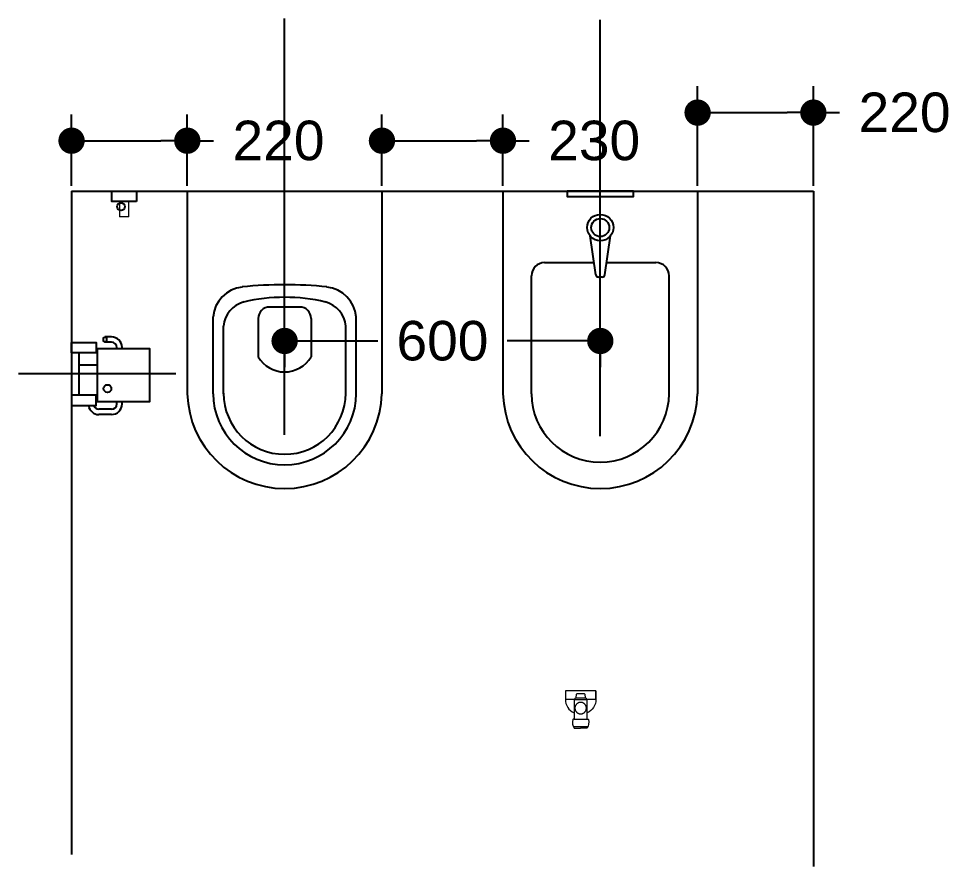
# Model space of a CAD drawing. Header units: inches. Extents: x -20583 to 399182, y -24453 to 525552.
# Drawn here: x -5617 to -3847, y 5691 to 7301 of the extents above; entities that cross this region are included whole.
import ezdxf

# ---------------------------------------------------------------- set-up
doc = ezdxf.new("R2010")
doc.units = ezdxf.units.IN
doc.header["$LTSCALE"] = 1000
doc.header["$MEASUREMENT"] = 0
doc.header["$PDMODE"] = 35
doc.linetypes.add('ACAD_ISO03W100', pattern=[30, 12, -18])
doc.linetypes.add('DASHDOT', pattern=[1, 0.5, -0.25, 0, -0.25])
for name, color, linetype in [('8', 8, 'Continuous'), ('P-ACCESS.BAGNO', 7, 'Continuous'), ('P-AXIS', 7, 'Continuous'), ('P-BATHROOM ACCESSORIES', 7, 'Continuous'), ('P-CODES', 10, 'Continuous'), ('P-FAUCET', 7, 'Continuous'), ('P-FLOORING', 9, 'Continuous'), ('P-RIVESTIMENTI', 1, 'Continuous'), ('P-SANITARI', 2, 'Continuous')]:
    doc.layers.add(name, color=color, linetype=linetype)
doc.layers.add('Sanitaire', color=253, linetype='Continuous', lineweight=0)
doc.styles.get("Standard").update_dxf_attribs({"font": 'arial.ttf'})
doc.dimstyles.new('chester 50', dxfattribs={"dimscale": 0.5, "dimtxt": 150, "dimasz": 100, "dimexe": 100, "dimexo": 20, "dimgap": 80, "dimtad": 0, "dimdec": 0, "dimzin": 0, "dimdsep": 46, "dimtxsty": 'Standard', "dimblk": 'DOT', "dimcen": 100, "dimclrd": 1, "dimclre": 1, "dimclrt": 3, "dimadec": 0, "dimazin": 0, "dimtfac": 1, "dimtdec": 0, "dimtofl": 0, "dimtmove": 0, "dimatfit": 3, "dimfxl": 1, "dimtolj": 1, "dimtzin": 0, "dimlwd": -1, "dimarcsym": 0})

# ---------------------------------------------------------------- blocks, each defined once
blk = doc.blocks.new('_Dot')
at = {"color": 0, "linetype": 'ByBlock', "lineweight": -2}
blk.add_line((-0.5, 0), (-1, 0), dxfattribs=at)
at = {"color": 0, "linetype": 'ByBlock', "const_width": 0.5}
blk.add_lwpolyline([(-0.25, 0, 1), (0.25, 0, 1)], format="xyb", close=True, dxfattribs=at)
blk = doc.blocks.new('*D232')
at = {"layer": '8', "color": 1, "lineweight": -2, "transparency": 16777216}
for p, q in [((-5515.9, 6983.8), (-5515.9, 7119.5)), ((-5295.9, 6983.8), (-5295.9, 7119.5))]:
    blk.add_line(p, q, dxfattribs=at)
at = {"layer": '8', "color": 1, "transparency": 16777216}
for p, q in [((-5465.9, 7069.5), (-5345.9, 7069.5)), ((-5295.9, 7069.5), (-5245.9, 7069.5))]:
    blk.add_line(p, q, dxfattribs=at)
at = {"layer": 'Defpoints', "color": 0, "transparency": 16777216}
for p in [(-5295.9, 7069.5), (-5515.9, 6973.8, 0), (-5295.9, 6973.8, 0)]:
    blk.add_point(p, dxfattribs=at)
at = {"layer": '8', "color": 1, "transparency": 16777216, "xscale": 50, "yscale": 50, "zscale": 50, "rotation": 180}
blk.add_blockref('_Dot', (-5515.9, 7069.5), dxfattribs=at)
at = {"layer": '8', "color": 1, "transparency": 16777216, "xscale": 50, "yscale": 50, "zscale": 50}
blk.add_blockref('_Dot', (-5295.9, 7069.5), dxfattribs=at)
at = {"layer": '8', "color": 3, "transparency": 16777216, "insert": (-5122.5, 7069.5), "char_height": 75, "attachment_point": 5}
blk.add_mtext('\\A1;220', dxfattribs=at)
blk = doc.blocks.new('*D233')
at = {"layer": '8', "color": 1, "lineweight": -2, "transparency": 16777216}
for p, q in [((-4325.9, 6983.8), (-4325.9, 7172.9)), ((-4105.9, 6983.8), (-4105.9, 7172.9))]:
    blk.add_line(p, q, dxfattribs=at)
at = {"layer": '8', "color": 1, "transparency": 16777216}
for p, q in [((-4275.9, 7122.9), (-4155.9, 7122.9)), ((-4105.9, 7122.9), (-4055.9, 7122.9))]:
    blk.add_line(p, q, dxfattribs=at)
at = {"layer": 'Defpoints', "color": 0, "transparency": 16777216}
for p in [(-4105.9, 7122.9), (-4325.9, 6973.8, 0), (-4105.9, 6973.8, 0)]:
    blk.add_point(p, dxfattribs=at)
at = {"layer": '8', "color": 1, "transparency": 16777216, "xscale": 50, "yscale": 50, "zscale": 50, "rotation": 180}
blk.add_blockref('_Dot', (-4325.9, 7122.9), dxfattribs=at)
at = {"layer": '8', "color": 1, "transparency": 16777216, "xscale": 50, "yscale": 50, "zscale": 50}
blk.add_blockref('_Dot', (-4105.9, 7122.9), dxfattribs=at)
at = {"layer": '8', "color": 3, "transparency": 16777216, "insert": (-3932.5, 7122.9), "char_height": 75, "attachment_point": 5}
blk.add_mtext('\\A1;220', dxfattribs=at)
blk = doc.blocks.new('*D234')
at = {"layer": '8', "color": 1, "lineweight": -2, "transparency": 16777216}
for p, q in [((-4925.9, 6983.8), (-4925.9, 7119.5)), ((-4695.9, 6983.8), (-4695.9, 7119.5))]:
    blk.add_line(p, q, dxfattribs=at)
at = {"layer": '8', "color": 1, "transparency": 16777216}
for p, q in [((-4875.9, 7069.5), (-4745.9, 7069.5)), ((-4695.9, 7069.5), (-4645.9, 7069.5))]:
    blk.add_line(p, q, dxfattribs=at)
at = {"layer": 'Defpoints', "color": 0, "transparency": 16777216}
for p in [(-4695.9, 7069.5), (-4925.9, 6973.8, 0), (-4695.9, 6973.8, 0)]:
    blk.add_point(p, dxfattribs=at)
at = {"layer": '8', "color": 1, "transparency": 16777216, "xscale": 50, "yscale": 50, "zscale": 50, "rotation": 180}
blk.add_blockref('_Dot', (-4925.9, 7069.5), dxfattribs=at)
at = {"layer": '8', "color": 1, "transparency": 16777216, "xscale": 50, "yscale": 50, "zscale": 50}
blk.add_blockref('_Dot', (-4695.9, 7069.5), dxfattribs=at)
at = {"layer": '8', "color": 3, "transparency": 16777216, "insert": (-4522.5, 7069.5), "char_height": 75, "attachment_point": 5}
blk.add_mtext('\\A1;230', dxfattribs=at)
blk = doc.blocks.new('*D235')
at = {"layer": '8', "color": 1, "transparency": 16777216}
for p, q in [((-5060.9, 6689.1), (-4933.8, 6689.1)), ((-4560.9, 6689.1), (-4687.9, 6689.1))]:
    blk.add_line(p, q, dxfattribs=at)
at = {"layer": '8', "color": 1, "lineweight": -2, "transparency": 16777216}
for p, q in [((-5110.9, 6679.1), (-5110.9, 6639.1)), ((-4510.9, 6679.1), (-4510.9, 6639.1))]:
    blk.add_line(p, q, dxfattribs=at)
at = {"layer": 'Defpoints', "color": 0, "transparency": 16777216}
for p in [(-5110.9, 6689.1, 0), (-4510.9, 6689.1, 0), (-4510.9, 6689.1)]:
    blk.add_point(p, dxfattribs=at)
at = {"layer": '8', "color": 1, "transparency": 16777216, "xscale": 50, "yscale": 50, "zscale": 50, "rotation": 180}
blk.add_blockref('_Dot', (-5110.9, 6689.1), dxfattribs=at)
at = {"layer": '8', "color": 1, "transparency": 16777216, "xscale": 50, "yscale": 50, "zscale": 50}
blk.add_blockref('_Dot', (-4510.9, 6689.1), dxfattribs=at)
at = {"layer": '8', "color": 3, "transparency": 16777216, "insert": (-4810.9, 6689.1), "char_height": 75, "attachment_point": 5}
blk.add_mtext('\\A1;600', dxfattribs=at)
blk = doc.blocks.new('ablution spray top')
at = {"lineweight": 0}
blk.add_line((1060, 2685.7), (1060, 2712.9), dxfattribs=at)
for points in [[(991.7, 2728.4), (1007.7, 2728.4, -0.296242), (1033.6, 2711.7, 4.705841)], [(1004.9, 2707.7), (998.3, 2706.9, 0.423836), (996.6, 2705.2), (996.6, 2699.3), (996.6, 2693.4, 0.423836), (998.3, 2691.6), (1004.9, 2690.8)], [(1008.8, 2710.2), (1007.3, 2710.2, 0.423836), (1004.9, 2707.7), (1004.9, 2699.3), (1004.9, 2690.9, 0.423836), (1007.3, 2688.4), (1008.8, 2688.4)], [(1045.4, 2711.7), (1045.4, 2713, -0.339793), (1046.3, 2714.1, -0.215014), (1062.7, 2711.4), (1062.7, 2699.3)], [(1045.4, 2686.9), (1045.4, 2685.6, 0.339793), (1046.3, 2684.5, 0.215014), (1062.7, 2687.2), (1062.7, 2699.3)], [(991.7, 2670.2), (1007.7, 2670.2, 0.296242), (1033.6, 2686.9, -4.705841)]]:
    blk.add_lwpolyline(points, format="xyb", dxfattribs=at)
blk.add_lwpolyline([(1007.7, 2688.4), (1007.7, 2670.2), (991.7, 2670.2), (991.7, 2728.4), (1007.7, 2728.4), (1007.7, 2710.2)], dxfattribs=at)
blk.add_lwpolyline([(1008.8, 2711.7), (1045.4, 2711.7), (1045.4, 2686.9), (1008.8, 2686.9)], close=True, dxfattribs=at)
at = {"color": 252, "linetype": 'ACAD_ISO03W100', "lineweight": 0}
blk.add_circle((1024.5, 2699.3), 10.9, dxfattribs=at)

msp = doc.modelspace()

# ---------------------------------------------------------------- linework, layer by layer
at = {"layer": '8', "color": 2}
for p, q in [((-5515.9, 6973.8, 0), (-5515.9, 5713.7, 0)), ((-4105.9, 6973.8, 0), (-4105.9, 5691.1, 0))]:
    msp.add_line(p, q, dxfattribs=at)
at = {"layer": 'P-ACCESS.BAGNO', "elevation": 0}
msp.add_lwpolyline([(-4574.1, 6973.8), (-4574.1, 6963.8), (-4447.7, 6963.8), (-4447.7, 6973.8)], close=True, dxfattribs=at)
at = {"layer": 'P-AXIS', "color": 2, "linetype": 'DASHDOT', "ltscale": 5}
for p, q in [((-5110.9, 6510.5, 0), (-5110.9, 7301.4, 0)), ((-4510.9, 6508.2, 0), (-4510.9, 7299.2, 0)), ((-5317.4, 6626.4, 0), (-5616.5, 6626.4, 0))]:
    msp.add_line(p, q, dxfattribs=at)
at = {"layer": 'P-BATHROOM ACCESSORIES', "lineweight": 0}
for p, q in [((-5424.9, 6954.3, 0), (-5424.9, 6925.2, 0)), ((-5406.9, 6925.2, 0), (-5406.9, 6954.3, 0)), ((-5406.9, 6925.2, 0), (-5424.9, 6925.2, 0))]:
    msp.add_line(p, q, dxfattribs=at)
at = {"layer": 'P-BATHROOM ACCESSORIES'}
for p, q in [((-5439.9, 6696.9, 0), (-5452.4, 6696.9, 0)), ((-5439.9, 6686.9, 0), (-5452.4, 6686.9, 0)), ((-5429.9, 6674.4, 0), (-5429.9, 6677.1, 0)), ((-5419.9, 6674.4, 0), (-5419.9, 6677.2, 0)), ((-5429.9, 6569.1, 0), (-5429.9, 6574.4, 0)), ((-5419.9, 6569.1, 0), (-5419.9, 6574.4, 0)), ((-5439.9, 6559.4, 0), (-5463.9, 6559.4, 0)), ((-5439.9, 6549.4, 0), (-5463.9, 6549.4, 0))]:
    msp.add_line(p, q, dxfattribs=at)
at = {"layer": 'P-BATHROOM ACCESSORIES', "elevation": 0}
for points in [[(-5392.4, 6954.3), (-5439.4, 6954.3), (-5439.4, 6973.8), (-5392.4, 6973.8)], [(-5468.9, 6666.6), (-5515.9, 6666.6), (-5515.9, 6686.1), (-5468.9, 6686.1)], [(-5466.9, 6574.4), (-5366.9, 6574.4), (-5366.9, 6674.4), (-5466.9, 6674.4)], [(-5468.9, 6586.1), (-5515.9, 6586.1), (-5515.9, 6566.6), (-5468.9, 6566.6)]]:
    msp.add_lwpolyline(points, close=True, dxfattribs=at)
for points in [[(-5501.8, 6666.6), (-5501.8, 6586.1)], [(-5501.8, 6666.6), (-5501.8, 6664.7)]]:
    msp.add_lwpolyline(points, dxfattribs=at)
at = {"layer": 'P-BATHROOM ACCESSORIES'}
for centre, radius, start, end in [((-5439.9, 6676.9, 0), 20, 0, 90), ((-5439.9, 6676.9, 0), 10, 0, 90), ((-5463.9, 6569.4, 0), 20, 188.1629, 270), ((-5463.9, 6569.4, 0), 10, 196.4976, 270), ((-5439.9, 6569.4, 0), 10, 270, 0), ((-5439.9, 6569.4, 0), 20, 270, 0)]:
    msp.add_arc(centre, radius, start, end, dxfattribs=at)
msp.add_ellipse((-5452.4, 6691.9, 0), major_axis=(0, 5), ratio=0.599997, dxfattribs=at)
at = {"layer": 'P-CODES', "color": 84}
msp.add_circle((-5421.8, 6944.3, 0), 7.38, dxfattribs=at)
at = {"layer": 'P-CODES'}
msp.add_circle((-5447.7, 6598.7, 0), 7.38, dxfattribs=at)
at = {"layer": 'P-FAUCET'}
for p, q in [((-4519.6, 6814.7, 0), (-4530.4, 6888.9, 0)), ((-4502.2, 6814.7, 0), (-4491.3, 6888.9, 0)), ((-4507.1, 6810.4, 0), (-4514.6, 6810.4, 0))]:
    msp.add_line(p, q, dxfattribs=at)
for radius in [25, 17.1]:
    msp.add_circle((-4510.9, 6904.5, 0), radius, dxfattribs=at)
for centre, start, end in [((-4514.6, 6815.4, 0), 188.3348, 269.9985), ((-4507.1, 6815.4, 0), 269.9985, 351.6621)]:
    msp.add_arc(centre, 5, start, end, dxfattribs=at)
at = {"layer": 'P-FLOORING'}
msp.add_line((-5501.8, 6643.8, 0), (-5466.9, 6643.8, 0), dxfattribs=at)
at = {"layer": 'P-RIVESTIMENTI'}
msp.add_line((-5515.9, 6973.8, 0), (-4105.9, 6973.8, 0), dxfattribs=at)
at = {"layer": 'P-SANITARI'}
for p, q in [((-5295.9, 6973.8, 0), (-5295.9, 6588.9, 0)), ((-4925.9, 6973.8, 0), (-4925.9, 6588.9, 0)), ((-4695.9, 6973.8, 0), (-4325.9, 6973.8, 0)), ((-4695.9, 6973.8, 0), (-4695.9, 6588.9, 0)), ((-4325.9, 6973.8, 0), (-4325.9, 6588.9, 0)), ((-4616.7, 6837.9, 0), (-4523, 6837.9, 0)), ((-4498.8, 6837.9, 0), (-4405, 6837.9, 0)), ((-4641.7, 6588.9, 0), (-4641.7, 6812.9, 0)), ((-4380, 6588.9, 0), (-4380, 6812.9, 0)), ((-5082.5, 6753.6, 0), (-5139.3, 6753.6, 0)), ((-5247, 6588.9, 0), (-5247, 6734.8, 0)), ((-5161.3, 6731.6, 0), (-5161.3, 6658.7, 0)), ((-5060.5, 6731.6, 0), (-5060.5, 6658.7, 0)), ((-4974.8, 6588.9, 0), (-4974.8, 6734.8, 0)), ((-5227, 6588.9, 0), (-5227, 6717.2, 0)), ((-4994.8, 6588.9, 0), (-4994.7, 6717.2, 0))]:
    msp.add_line(p, q, dxfattribs=at)
for centre, radius, start, end in [((-4616.7, 6812.9, 0), 25, 90, 180), ((-4405, 6812.9, 0), 25, 0, 90), ((-5110.9, 6041.6, 0), 754.4, 83.8763, 96.1237), ((-5184.5, 6729.3, 0), 62.7, 96.302, 174.9821), ((-5037.3, 6729.3, 0), 62.7, 5.0179, 83.698), ((-5174.6, 6712.4, 0), 52.7, 105.5654, 174.6852), ((-5110.9, 6426, 0), 346, 76.9946, 103.0054), ((-5047.2, 6712.4, 0), 52.7, 5.3148, 74.4346), ((-5139.3, 6731.6, 0), 22, 90, 180), ((-5082.5, 6731.6, 0), 22, 0, 90), ((-5110.9, 6689.1, 0), 58.8, 211.1105, 328.8895), ((-5110.9, 6593.9, 0), 185.1, 181.5315, 358.4685), ((-5110.9, 6590, 0), 136.1, 180.4414, 359.5586), ((-5110.9, 6590, 0), 116.1, 180.0788, 359.9212), ((-4510.9, 6593.9, 0), 185.1, 181.5315, 358.4685), ((-4510.9, 6589.7, 0), 130.8, 180.328, 359.672)]:
    msp.add_arc(centre, radius, start, end, dxfattribs=at)

# ---------------------------------------------------------------- block references
at = {"layer": 'Sanitaire', "xscale": -1, "rotation": 90}
msp.add_blockref('ablution spray top', (-1848.9, 7016.2, 0), dxfattribs=at)

# ---------------------------------------------------------------- dimensions: what is measured, and where the dimension line sits
at = {"layer": '8', "color": 2}
for base, p1, p2, picture, middle in [((-4105.9, 7122.9), (-4325.9, 6973.8, 0), (-4105.9, 6973.8, 0), '*D233', (-3932.5, 7122.9)), ((-5295.9, 7069.5), (-5515.9, 6973.8, 0), (-5295.9, 6973.8, 0), '*D232', (-5122.5, 7069.5)), ((-4695.9, 7069.5), (-4925.9, 6973.8, 0), (-4695.9, 6973.8, 0), '*D234', (-4522.5, 7069.5)), ((-4510.9, 6689.1), (-5110.9, 6689.1, 0), (-4510.9, 6689.1, 0), '*D235', (-4810.9, 6689.1))]:
    dim = msp.add_linear_dim(base=base, p1=p1, p2=p2, dimstyle='chester 50', dxfattribs=at)
    dim.commit()
    dim.dimension.update_dxf_attribs({"geometry": picture, "text_midpoint": middle})

doc.saveas('drawing.dxf')
